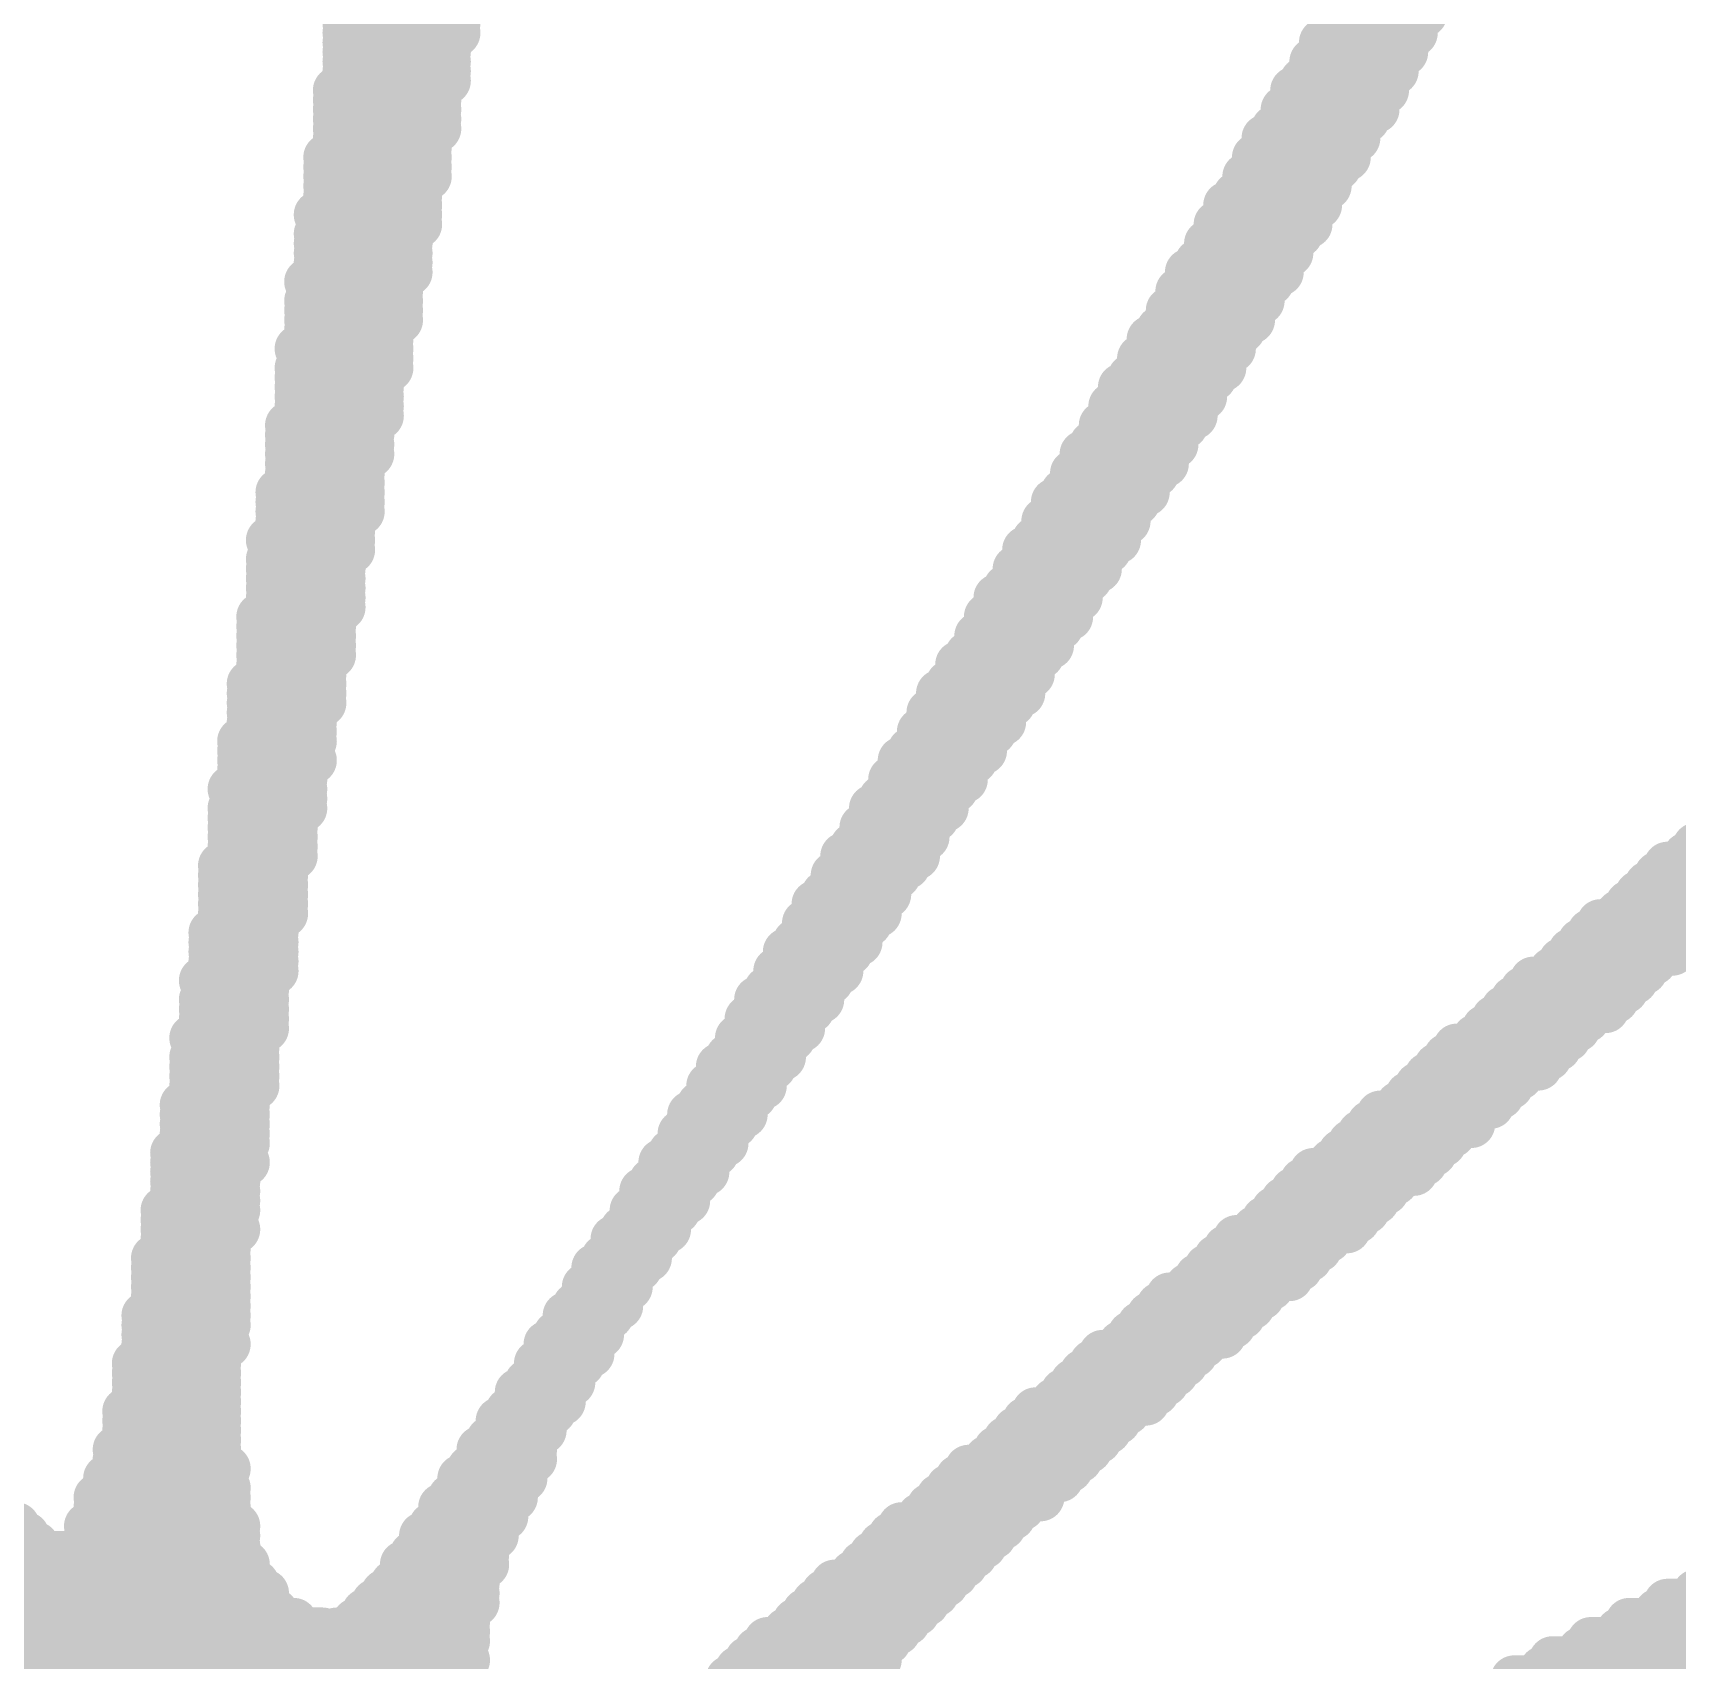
# Model space of a CAD drawing. Extents: x 0 to 127, y 0 to 167.
# Drawn here: x 49.512 to 51.257, y 102.718 to 104.445 of the extents above; entities that cross this region are included whole.
import ezdxf

# ---------------------------------------------------------------- set-up
doc = ezdxf.new("R2010")
doc.units = 0
doc.layers.add('2D_LINE_126', color=222, linetype='CONTINUOUS')

# ---------------------------------------------------------------- blocks, each defined once
blk = doc.blocks.new('SMOOTH_0$0508')
at = {"const_width": 0.0254}
blk.add_lwpolyline([(-0.0127, 0, 1), (0.0127, 0, 1)], format="xyb", close=True, dxfattribs=at)
blk = doc.blocks.new('DRAWING_3017')
at = {"layer": '2D_LINE_126', "const_width": 0.0508}
for points in [[(3.88112, 11.75512), (3.9878, 11.75512)], [(4.9276, 11.75512), (5.01396, 11.75512)], [(3.87096, 11.74496), (3.9878, 11.74496)], [(4.91744, 11.74496), (5.0038, 11.74496)], [(3.87096, 11.7348), (3.9878, 11.7348)], [(3.87096, 11.72464), (3.97764, 11.72464)], [(4.90728, 11.72464), (4.99364, 11.72464)], [(4.91744, 11.7348), (5.0038, 11.7348)], [(3.87096, 11.71448), (3.97764, 11.71448)], [(3.87096, 11.70432), (3.97764, 11.70432)], [(4.89712, 11.70432), (4.98348, 11.70432)], [(4.90728, 11.71448), (4.99364, 11.71448)], [(3.87096, 11.69416), (3.97764, 11.69416)], [(3.87096, 11.684), (3.97764, 11.684)], [(4.88696, 11.684), (4.97332, 11.684)], [(4.89712, 11.69416), (4.98348, 11.69416)], [(3.8608, 11.67384), (3.96748, 11.67384)], [(4.8768, 11.67384), (4.97332, 11.67384)], [(3.8608, 11.66368), (3.96748, 11.66368)], [(3.8608, 11.65352), (3.96748, 11.65352)], [(4.86664, 11.65352), (4.96316, 11.65352)], [(4.8768, 11.66368), (4.96316, 11.66368)], [(3.8608, 11.64336), (3.96748, 11.64336)], [(3.8608, 11.6332), (3.96748, 11.6332)], [(4.85648, 11.6332), (4.94284, 11.6332)], [(4.86664, 11.64336), (4.953, 11.64336)], [(3.8608, 11.62304), (3.95732, 11.62304)], [(4.84632, 11.62304), (4.94284, 11.62304)], [(3.85064, 11.60272), (3.95732, 11.60272)], [(3.8608, 11.61288), (3.95732, 11.61288)], [(4.83616, 11.60272), (4.93268, 11.60272)], [(4.84632, 11.61288), (4.93268, 11.61288)], [(3.85064, 11.59256), (3.95732, 11.59256)], [(3.85064, 11.5824), (3.95732, 11.5824)], [(4.826, 11.5824), (4.91236, 11.5824)], [(4.83616, 11.59256), (4.92252, 11.59256)], [(3.85064, 11.57224), (3.94716, 11.57224)], [(3.85064, 11.56208), (3.94716, 11.56208)], [(4.81584, 11.56208), (4.9022, 11.56208)], [(4.826, 11.57224), (4.91236, 11.57224)], [(3.85064, 11.55192), (3.94716, 11.55192)], [(4.80568, 11.55192), (4.9022, 11.55192)], [(3.84048, 11.54176), (3.94716, 11.54176)], [(3.85064, 11.5316), (3.94716, 11.5316)], [(4.79552, 11.5316), (4.89204, 11.5316)], [(4.80568, 11.54176), (4.89204, 11.54176)], [(3.84048, 11.52144), (3.937, 11.52144)], [(3.84048, 11.51128), (3.937, 11.51128)], [(4.78536, 11.51128), (4.87172, 11.51128)], [(4.79552, 11.52144), (4.88188, 11.52144)], [(3.84048, 11.50112), (3.937, 11.50112)], [(4.78536, 11.50112), (4.87172, 11.50112)], [(3.84048, 11.49096), (3.937, 11.49096)], [(3.84048, 11.4808), (3.937, 11.4808)], [(4.76504, 11.4808), (4.86156, 11.4808)], [(4.7752, 11.49096), (4.86156, 11.49096)], [(3.83032, 11.47064), (3.92684, 11.47064)], [(3.84048, 11.46048), (3.92684, 11.46048)], [(4.75488, 11.46048), (4.84124, 11.46048)], [(4.76504, 11.47064), (4.8514, 11.47064)], [(3.83032, 11.45032), (3.92684, 11.45032)], [(3.83032, 11.44016), (3.92684, 11.44016)], [(4.74472, 11.44016), (4.83108, 11.44016)], [(4.75488, 11.45032), (4.84124, 11.45032)], [(3.83032, 11.43), (3.92684, 11.43)], [(4.74472, 11.43), (4.83108, 11.43)], [(3.83032, 11.41984), (3.91668, 11.41984)], [(3.83032, 11.40968), (3.91668, 11.40968)], [(4.7244, 11.40968), (4.81076, 11.40968)], [(4.73456, 11.41984), (4.82092, 11.41984)], [(3.82016, 11.39952), (3.91668, 11.39952)], [(3.83032, 11.38936), (3.91668, 11.38936)], [(4.71424, 11.38936), (4.8006, 11.38936)], [(4.7244, 11.39952), (4.81076, 11.39952)], [(3.82016, 11.3792), (3.91668, 11.3792)], [(4.71424, 11.3792), (4.8006, 11.3792)], [(3.82016, 11.36904), (3.90652, 11.36904)], [(3.82016, 11.35888), (3.90652, 11.35888)], [(4.69392, 11.35888), (4.78028, 11.35888)], [(4.70408, 11.36904), (4.79044, 11.36904)], [(3.82016, 11.34872), (3.90652, 11.34872)], [(3.82016, 11.33856), (3.90652, 11.33856)], [(4.68376, 11.33856), (4.77012, 11.33856)], [(4.69392, 11.34872), (4.78028, 11.34872)], [(3.81, 11.31824), (3.89636, 11.31824)], [(3.82016, 11.3284), (3.90652, 11.3284)], [(4.6736, 11.31824), (4.75996, 11.31824)], [(4.68376, 11.3284), (4.77012, 11.3284)], [(3.81, 11.30808), (3.89636, 11.30808)], [(4.6736, 11.30808), (4.7498, 11.30808)], [(3.81, 11.29792), (3.89636, 11.29792)], [(3.81, 11.28776), (3.89636, 11.28776)], [(4.65328, 11.28776), (4.73964, 11.28776)], [(4.66344, 11.29792), (4.7498, 11.29792)], [(3.81, 11.2776), (3.8862, 11.2776)], [(3.81, 11.26744), (3.8862, 11.26744)], [(4.64312, 11.26744), (4.72948, 11.26744)], [(4.65328, 11.2776), (4.73964, 11.2776)], [(3.81, 11.25728), (3.8862, 11.25728)], [(4.64312, 11.25728), (4.71932, 11.25728)], [(3.79984, 11.24712), (3.8862, 11.24712)], [(3.79984, 11.23696), (3.8862, 11.23696)], [(4.6228, 11.23696), (4.70916, 11.23696)], [(4.63296, 11.24712), (4.71932, 11.24712)], [(3.79984, 11.2268), (3.8862, 11.2268)], [(3.79984, 11.21664), (3.87604, 11.21664)], [(4.61264, 11.21664), (4.699, 11.21664)], [(4.6228, 11.2268), (4.699, 11.2268)], [(3.78968, 11.19632), (3.87604, 11.19632)], [(3.79984, 11.20648), (3.87604, 11.20648)], [(4.60248, 11.19632), (4.68884, 11.19632)], [(4.61264, 11.20648), (4.68884, 11.20648)], [(3.79984, 11.18616), (3.87604, 11.18616)], [(4.59232, 11.18616), (4.67868, 11.18616)], [(3.78968, 11.176), (3.86588, 11.176)], [(3.78968, 11.16584), (3.86588, 11.16584)], [(4.58216, 11.16584), (4.66852, 11.16584)], [(4.59232, 11.176), (4.66852, 11.176)], [(3.78968, 11.15568), (3.86588, 11.15568)], [(3.78968, 11.14552), (3.86588, 11.14552)], [(4.572, 11.14552), (4.6482, 11.14552)], [(4.58216, 11.15568), (4.65836, 11.15568)], [(3.78968, 11.13536), (3.86588, 11.13536)], [(3.78968, 11.1252), (3.86588, 11.1252)], [(4.56184, 11.13536), (4.6482, 11.13536)], [(4.56184, 11.1252), (4.63804, 11.1252)], [(3.77952, 11.11504), (3.85572, 11.11504)], [(4.55168, 11.11504), (4.63804, 11.11504)], [(3.77952, 11.10488), (3.85572, 11.10488)], [(3.77952, 11.09472), (3.85572, 11.09472)], [(4.54152, 11.09472), (4.61772, 11.09472)], [(4.55168, 11.10488), (4.62788, 11.10488)], [(3.77952, 11.08456), (3.85572, 11.08456)], [(3.77952, 11.0744), (3.85572, 11.0744)], [(4.53136, 11.0744), (4.60756, 11.0744)], [(4.54152, 11.08456), (4.61772, 11.08456)], [(3.77952, 11.06424), (3.84556, 11.06424)], [(4.5212, 11.06424), (4.5974, 11.06424)], [(3.76936, 11.04392), (3.84556, 11.04392)], [(3.77952, 11.05408), (3.84556, 11.05408)], [(4.51104, 11.04392), (4.58724, 11.04392)], [(4.5212, 11.05408), (4.5974, 11.05408)], [(3.76936, 11.03376), (3.84556, 11.03376)], [(3.76936, 11.0236), (3.84556, 11.0236)], [(4.50088, 11.03376), (4.58724, 11.03376)], [(4.50088, 11.0236), (4.57708, 11.0236)], [(3.76936, 11.01344), (3.8354, 11.01344)], [(3.76936, 11.00328), (3.8354, 11.00328)], [(4.49072, 11.01344), (4.56692, 11.01344)], [(4.49072, 11.00328), (4.56692, 11.00328)], [(3.76936, 10.99312), (3.8354, 10.99312)], [(4.48056, 10.99312), (4.55676, 10.99312)], [(3.7592, 10.98296), (3.8354, 10.98296)], [(3.7592, 10.9728), (3.82524, 10.9728)], [(4.4704, 10.9728), (4.5466, 10.9728)], [(4.48056, 10.98296), (4.5466, 10.98296)], [(3.7592, 10.96264), (3.8354, 10.96264)], [(3.7592, 10.95248), (3.82524, 10.95248)], [(4.46024, 10.96264), (4.53644, 10.96264)], [(4.46024, 10.95248), (4.52628, 10.95248)], [(3.7592, 10.94232), (3.82524, 10.94232)], [(4.45008, 10.94232), (4.52628, 10.94232)], [(3.74904, 10.93216), (3.82524, 10.93216)], [(3.7592, 10.922), (3.82524, 10.922)], [(4.43992, 10.922), (4.50596, 10.922)], [(4.45008, 10.93216), (4.51612, 10.93216)], [(3.74904, 10.91184), (3.82524, 10.91184)], [(3.74904, 10.90168), (3.81508, 10.90168)], [(4.42976, 10.91184), (4.50596, 10.91184)], [(4.42976, 10.90168), (4.4958, 10.90168)], [(3.74904, 10.89152), (3.81508, 10.89152)], [(3.74904, 10.88136), (3.81508, 10.88136)], [(4.4196, 10.89152), (4.48564, 10.89152)], [(4.4196, 10.88136), (4.48564, 10.88136)], [(3.74904, 10.8712), (3.81508, 10.8712)], [(4.40944, 10.8712), (4.47548, 10.8712)], [(5.30352, 10.8712), (5.4102, 10.8712)], [(3.73888, 10.85088), (3.80492, 10.85088)], [(3.74904, 10.86104), (3.81508, 10.86104)], [(4.39928, 10.86104), (4.47548, 10.86104)], [(4.39928, 10.85088), (4.46532, 10.85088)], [(5.27304, 10.85088), (5.37972, 10.85088)], [(5.29336, 10.86104), (5.38988, 10.86104)], [(3.73888, 10.84072), (3.80492, 10.84072)], [(3.73888, 10.83056), (3.80492, 10.83056)], [(4.38912, 10.84072), (4.45516, 10.84072)], [(4.38912, 10.83056), (4.445, 10.83056)], [(5.25272, 10.83056), (5.3594, 10.83056)], [(5.26288, 10.84072), (5.36956, 10.84072)], [(3.73888, 10.8204), (3.80492, 10.8204)], [(4.37896, 10.8204), (4.445, 10.8204)], [(5.24256, 10.8204), (5.34924, 10.8204)], [(3.73888, 10.81024), (3.80492, 10.81024)], [(3.73888, 10.80008), (3.80492, 10.80008)], [(4.3688, 10.81024), (4.43484, 10.81024)], [(4.3688, 10.80008), (4.43484, 10.80008)], [(5.22224, 10.80008), (5.31876, 10.80008)], [(5.2324, 10.81024), (5.32892, 10.81024)], [(3.72872, 10.77976), (3.79476, 10.77976)], [(3.73888, 10.78992), (3.79476, 10.78992)], [(4.35864, 10.78992), (4.42468, 10.78992)], [(4.35864, 10.77976), (4.41452, 10.77976)], [(5.19176, 10.77976), (5.29844, 10.77976)], [(5.20192, 10.78992), (5.3086, 10.78992)], [(3.72872, 10.7696), (3.79476, 10.7696)], [(3.72872, 10.75944), (3.79476, 10.75944)], [(4.33832, 10.75944), (4.40436, 10.75944)], [(4.34848, 10.7696), (4.41452, 10.7696)], [(5.17144, 10.75944), (5.27812, 10.75944)], [(5.1816, 10.7696), (5.28828, 10.7696)], [(3.72872, 10.74928), (3.79476, 10.74928)], [(4.33832, 10.74928), (4.3942, 10.74928)], [(5.16128, 10.74928), (5.2578, 10.74928)], [(3.71856, 10.72896), (3.7846, 10.72896)], [(3.72872, 10.73912), (3.79476, 10.73912)], [(4.32816, 10.73912), (4.3942, 10.73912)], [(4.32816, 10.72896), (4.38404, 10.72896)], [(5.1308, 10.72896), (5.23748, 10.72896)], [(5.15112, 10.73912), (5.24764, 10.73912)], [(3.71856, 10.70864), (3.7846, 10.70864)], [(3.72872, 10.7188), (3.7846, 10.7188)], [(4.30784, 10.70864), (4.37388, 10.70864)], [(4.318, 10.7188), (4.37388, 10.7188)], [(5.11048, 10.70864), (5.21716, 10.70864)], [(5.12064, 10.7188), (5.22732, 10.7188)], [(3.71856, 10.69848), (3.7846, 10.69848)], [(4.30784, 10.69848), (4.36372, 10.69848)], [(5.10032, 10.69848), (5.207, 10.69848)], [(3.71856, 10.68832), (3.7846, 10.68832)], [(3.71856, 10.67816), (3.7846, 10.67816)], [(4.29768, 10.68832), (4.35356, 10.68832)], [(4.29768, 10.67816), (4.35356, 10.67816)], [(5.08, 10.67816), (5.17652, 10.67816)], [(5.09016, 10.68832), (5.18668, 10.68832)], [(3.7084, 10.668), (3.77444, 10.668)], [(3.71856, 10.65784), (3.77444, 10.65784)], [(4.28752, 10.668), (4.3434, 10.668)], [(4.28752, 10.65784), (4.33324, 10.65784)], [(5.04952, 10.65784), (5.1562, 10.65784)], [(5.06984, 10.668), (5.16636, 10.668)], [(3.7084, 10.64768), (3.77444, 10.64768)], [(3.7084, 10.63752), (3.77444, 10.63752)], [(4.2672, 10.63752), (4.32308, 10.63752)], [(4.27736, 10.64768), (4.33324, 10.64768)], [(5.0292, 10.63752), (5.13588, 10.63752)], [(5.03936, 10.64768), (5.14604, 10.64768)], [(3.7084, 10.62736), (3.77444, 10.62736)], [(4.2672, 10.62736), (4.31292, 10.62736)], [(5.01904, 10.62736), (5.11556, 10.62736)], [(3.7084, 10.6172), (3.77444, 10.6172)], [(3.7084, 10.60704), (3.76428, 10.60704)], [(4.25704, 10.6172), (4.31292, 10.6172)], [(4.25704, 10.60704), (4.30276, 10.60704)], [(4.99872, 10.60704), (5.09524, 10.60704)], [(5.00888, 10.6172), (5.1054, 10.6172)], [(3.69824, 10.59688), (3.76428, 10.59688)], [(3.69824, 10.58672), (3.76428, 10.58672)], [(4.23672, 10.58672), (4.2926, 10.58672)], [(4.24688, 10.59688), (4.2926, 10.59688)], [(4.96824, 10.58672), (5.06476, 10.58672)], [(4.98856, 10.59688), (5.08508, 10.59688)], [(3.69824, 10.57656), (3.76428, 10.57656)], [(4.23672, 10.57656), (4.28244, 10.57656)], [(4.95808, 10.57656), (5.06476, 10.57656)], [(3.69824, 10.5664), (3.76428, 10.5664)], [(3.69824, 10.55624), (3.76428, 10.55624)], [(4.22656, 10.5664), (4.27228, 10.5664)], [(4.22656, 10.55624), (4.27228, 10.55624)], [(4.93776, 10.55624), (5.03428, 10.55624)], [(4.94792, 10.5664), (5.04444, 10.5664)], [(3.68808, 10.54608), (3.75412, 10.54608)], [(3.68808, 10.53592), (3.76428, 10.53592)], [(4.20624, 10.53592), (4.25196, 10.53592)], [(4.2164, 10.54608), (4.26212, 10.54608)], [(4.91744, 10.53592), (5.01396, 10.53592)], [(4.9276, 10.54608), (5.02412, 10.54608)], [(3.68808, 10.52576), (3.75412, 10.52576)], [(3.68808, 10.5156), (3.75412, 10.5156)], [(4.19608, 10.5156), (4.2418, 10.5156)], [(4.20624, 10.52576), (4.25196, 10.52576)], [(4.88696, 10.5156), (4.98348, 10.5156)], [(4.89712, 10.52576), (5.0038, 10.52576)], [(3.68808, 10.50544), (3.75412, 10.50544)], [(4.18592, 10.50544), (4.23164, 10.50544)], [(4.8768, 10.50544), (4.97332, 10.50544)], [(3.67792, 10.48512), (3.75412, 10.48512)], [(3.68808, 10.49528), (3.75412, 10.49528)], [(4.17576, 10.48512), (4.22148, 10.48512)], [(4.18592, 10.49528), (4.23164, 10.49528)], [(4.85648, 10.48512), (4.953, 10.48512)], [(4.86664, 10.49528), (4.96316, 10.49528)], [(3.67792, 10.47496), (3.74396, 10.47496)], [(3.67792, 10.4648), (3.75412, 10.4648)], [(4.1656, 10.4648), (4.21132, 10.4648)], [(4.17576, 10.47496), (4.21132, 10.47496)], [(4.83616, 10.4648), (4.93268, 10.4648)], [(4.84632, 10.47496), (4.94284, 10.47496)], [(3.67792, 10.45464), (3.74396, 10.45464)], [(3.67792, 10.44448), (3.74396, 10.44448)], [(4.15544, 10.45464), (4.20116, 10.45464)], [(4.15544, 10.44448), (4.191, 10.44448)], [(4.80568, 10.44448), (4.9022, 10.44448)], [(4.81584, 10.45464), (4.91236, 10.45464)], [(3.66776, 10.43432), (3.74396, 10.43432)], [(4.14528, 10.43432), (4.191, 10.43432)], [(4.79552, 10.43432), (4.89204, 10.43432)], [(3.66776, 10.42416), (3.74396, 10.42416)], [(3.66776, 10.414), (3.74396, 10.414)], [(4.13512, 10.42416), (4.18084, 10.42416)], [(4.13512, 10.414), (4.17068, 10.414)], [(4.7752, 10.414), (4.87172, 10.414)], [(4.78536, 10.42416), (4.88188, 10.42416)], [(3.66776, 10.40384), (3.74396, 10.40384)], [(3.66776, 10.39368), (3.74396, 10.39368)], [(4.12496, 10.40384), (4.17068, 10.40384)], [(4.12496, 10.39368), (4.16052, 10.39368)], [(4.74472, 10.39368), (4.84124, 10.39368)], [(4.76504, 10.40384), (4.8514, 10.40384)], [(3.66776, 10.38352), (3.74396, 10.38352)], [(4.1148, 10.38352), (4.16052, 10.38352)], [(4.73456, 10.38352), (4.83108, 10.38352)], [(3.6576, 10.37336), (3.74396, 10.37336)], [(3.6576, 10.3632), (3.74396, 10.3632)], [(4.10464, 10.37336), (4.15036, 10.37336)], [(4.10464, 10.3632), (4.1402, 10.3632)], [(4.71424, 10.3632), (4.81076, 10.3632)], [(4.7244, 10.37336), (4.82092, 10.37336)], [(3.6576, 10.35304), (3.7338, 10.35304)], [(3.6576, 10.34288), (3.74396, 10.34288)], [(4.08432, 10.34288), (4.13004, 10.34288)], [(4.09448, 10.35304), (4.1402, 10.35304)], [(4.69392, 10.34288), (4.78028, 10.34288)], [(4.70408, 10.35304), (4.8006, 10.35304)], [(3.64744, 10.32256), (3.7338, 10.32256)], [(3.6576, 10.33272), (3.7338, 10.33272)], [(4.07416, 10.32256), (4.11988, 10.32256)], [(4.08432, 10.33272), (4.13004, 10.33272)], [(4.66344, 10.32256), (4.75996, 10.32256)], [(4.6736, 10.33272), (4.77012, 10.33272)], [(3.64744, 10.3124), (3.7338, 10.3124)], [(4.07416, 10.3124), (4.10972, 10.3124)], [(4.65328, 10.3124), (4.7498, 10.3124)], [(3.64744, 10.30224), (3.7338, 10.30224)], [(3.64744, 10.29208), (3.7338, 10.29208)], [(4.05384, 10.29208), (4.09956, 10.29208)], [(4.064, 10.30224), (4.10972, 10.30224)], [(4.63296, 10.29208), (4.72948, 10.29208)], [(4.64312, 10.30224), (4.73964, 10.30224)], [(3.63728, 10.27176), (3.7338, 10.27176)], [(3.64744, 10.28192), (3.7338, 10.28192)], [(4.04368, 10.27176), (4.0894, 10.27176)], [(4.05384, 10.28192), (4.09956, 10.28192)], [(4.60248, 10.27176), (4.699, 10.27176)], [(4.6228, 10.28192), (4.71932, 10.28192)], [(3.63728, 10.2616), (3.7338, 10.2616)], [(4.03352, 10.2616), (4.07924, 10.2616)], [(4.59232, 10.2616), (4.68884, 10.2616)], [(3.63728, 10.25144), (3.7338, 10.25144)], [(3.63728, 10.24128), (3.7338, 10.24128)], [(4.02336, 10.24128), (4.06908, 10.24128)], [(4.03352, 10.25144), (4.07924, 10.25144)], [(4.572, 10.24128), (4.66852, 10.24128)], [(4.58216, 10.25144), (4.67868, 10.25144)], [(3.62712, 10.23112), (3.7338, 10.23112)], [(3.62712, 10.22096), (3.7338, 10.22096)], [(4.0132, 10.23112), (4.06908, 10.23112)], [(4.0132, 10.22096), (4.06908, 10.22096)], [(4.55168, 10.22096), (4.6482, 10.22096)], [(4.56184, 10.23112), (4.65836, 10.23112)], [(3.61696, 10.20064), (3.7338, 10.20064)], [(3.62712, 10.2108), (3.74396, 10.2108)], [(3.99288, 10.20064), (4.05892, 10.20064)], [(4.00304, 10.2108), (4.05892, 10.2108)], [(4.5212, 10.20064), (4.62788, 10.20064)], [(4.53136, 10.2108), (4.63804, 10.2108)], [(3.61696, 10.19048), (3.74396, 10.19048)], [(3.99288, 10.19048), (4.04876, 10.19048)], [(4.51104, 10.19048), (4.60756, 10.19048)], [(3.6068, 10.18032), (3.74396, 10.18032)], [(3.6068, 10.17016), (3.74396, 10.17016)], [(3.97256, 10.17016), (4.0386, 10.17016)], [(3.98272, 10.18032), (4.04876, 10.18032)], [(4.49072, 10.17016), (4.58724, 10.17016)], [(4.50088, 10.18032), (4.60756, 10.18032)], [(3.39344, 10.14984), (3.52044, 10.14984)], [(3.59664, 10.14984), (3.75412, 10.14984)], [(3.6068, 10.16), (3.74396, 10.16)], [(3.9624, 10.14984), (4.02844, 10.14984)], [(3.97256, 10.16), (4.0386, 10.16)], [(4.46024, 10.14984), (4.56692, 10.14984)], [(4.48056, 10.16), (4.57708, 10.16)], [(3.39344, 10.13968), (3.5306, 10.13968)], [(3.59664, 10.13968), (3.75412, 10.13968)], [(3.95224, 10.13968), (4.02844, 10.13968)], [(4.45008, 10.13968), (4.55676, 10.13968)], [(3.39344, 10.12952), (3.54076, 10.12952)], [(3.39344, 10.11936), (3.57124, 10.11936)], [(3.58648, 10.11936), (3.75412, 10.11936)], [(3.59664, 10.12952), (3.75412, 10.12952)], [(3.94208, 10.11936), (4.01828, 10.11936)], [(3.95224, 10.12952), (4.01828, 10.12952)], [(4.42976, 10.11936), (4.53644, 10.11936)], [(4.43992, 10.12952), (4.5466, 10.12952)], [(3.4036, 10.1092), (3.76428, 10.1092)], [(3.4036, 10.09904), (3.76428, 10.09904)], [(3.93192, 10.1092), (4.01828, 10.1092)], [(3.93192, 10.09904), (4.00812, 10.09904)], [(4.40944, 10.09904), (4.51612, 10.09904)], [(4.4196, 10.1092), (4.52628, 10.1092)], [(3.01752, 10.07872), (3.7846, 10.07872)], [(3.38328, 10.08888), (3.77444, 10.08888)], [(3.9116, 10.07872), (4.00812, 10.07872)], [(3.92176, 10.08888), (4.00812, 10.08888)], [(4.37896, 10.07872), (4.4958, 10.07872)], [(4.38912, 10.08888), (4.50596, 10.08888)], [(5.30352, 10.07872), (5.6642, 10.07872)], [(3.02768, 10.06856), (3.7846, 10.06856)], [(3.90144, 10.06856), (4.00812, 10.06856)], [(4.3688, 10.06856), (4.48564, 10.06856)], [(5.27304, 10.06856), (5.64388, 10.06856)], [(3.02768, 10.0584), (3.79476, 10.0584)], [(3.02768, 10.04824), (3.81508, 10.04824)], [(3.88112, 10.04824), (3.99796, 10.04824)], [(3.89128, 10.0584), (3.99796, 10.0584)], [(4.34848, 10.04824), (4.46532, 10.04824)], [(4.35864, 10.0584), (4.47548, 10.0584)], [(5.2324, 10.04824), (5.59308, 10.04824)], [(5.26288, 10.0584), (5.6134, 10.0584)], [(3.02768, 10.03808), (3.84556, 10.03808)], [(3.02768, 10.02792), (3.99796, 10.02792)], [(3.8608, 10.03808), (3.99796, 10.03808)], [(4.318, 10.02792), (4.445, 10.02792)], [(4.33832, 10.03808), (4.45516, 10.03808)], [(5.19176, 10.02792), (5.54228, 10.02792)], [(5.22224, 10.03808), (5.5626, 10.03808)], [(3.03784, 10.01776), (3.9878, 10.01776)], [(4.30784, 10.01776), (4.43484, 10.01776)], [(5.1816, 10.01776), (5.52196, 10.01776)], [(3.03784, 10.0076), (3.99796, 10.0076)], [(3.6068, 9.99744), (3.61188, 9.99744)], [(3.62712, 9.99744), (3.9878, 9.99744)], [(4.28752, 9.99744), (4.42468, 9.99744)], [(4.29768, 10.0076), (4.43484, 10.0076)], [(5.14096, 9.99744), (5.47116, 9.99744)], [(5.15112, 10.0076), (5.50164, 10.0076)], [(3.66776, 9.98728), (3.99796, 9.98728)], [(4.27736, 9.98728), (4.41452, 9.98728)], [(5.11048, 9.98728), (5.45084, 9.98728)]]:
    blk.add_lwpolyline(points, dxfattribs=at)
at = {"layer": '2D_LINE_126'}
for p in [(3.88112, 11.75512), (3.9878, 11.75512), (4.9276, 11.75512), (5.01396, 11.75512), (3.87096, 11.74496), (3.9878, 11.74496), (4.91744, 11.74496), (5.0038, 11.74496), (3.87096, 11.7348), (3.87096, 11.72464), (3.97764, 11.72464), (3.9878, 11.7348), (4.90728, 11.72464), (4.91744, 11.7348), (4.99364, 11.72464), (5.0038, 11.7348), (3.87096, 11.71448), (3.87096, 11.70432), (3.97764, 11.71448), (3.97764, 11.70432), (4.89712, 11.70432), (4.90728, 11.71448), (4.98348, 11.70432), (4.99364, 11.71448), (3.87096, 11.69416), (3.87096, 11.684), (3.97764, 11.69416), (3.97764, 11.684), (4.88696, 11.684), (4.89712, 11.69416), (4.97332, 11.684), (4.98348, 11.69416), (3.8608, 11.67384), (3.96748, 11.67384), (4.8768, 11.67384), (4.97332, 11.67384), (3.8608, 11.66368), (3.8608, 11.65352), (3.96748, 11.66368), (3.96748, 11.65352), (4.86664, 11.65352), (4.8768, 11.66368), (4.96316, 11.66368), (4.96316, 11.65352), (3.8608, 11.64336), (3.8608, 11.6332), (3.96748, 11.64336), (3.96748, 11.6332), (4.85648, 11.6332), (4.86664, 11.64336), (4.94284, 11.6332), (4.953, 11.64336), (3.8608, 11.62304), (3.95732, 11.62304), (4.84632, 11.62304), (4.94284, 11.62304), (3.85064, 11.60272), (3.8608, 11.61288), (3.95732, 11.61288), (3.95732, 11.60272), (4.83616, 11.60272), (4.84632, 11.61288), (4.93268, 11.61288), (4.93268, 11.60272), (3.85064, 11.59256), (3.85064, 11.5824), (3.95732, 11.59256), (3.95732, 11.5824), (4.826, 11.5824), (4.83616, 11.59256), (4.91236, 11.5824), (4.92252, 11.59256), (3.85064, 11.57224), (3.85064, 11.56208), (3.94716, 11.57224), (3.94716, 11.56208), (4.81584, 11.56208), (4.826, 11.57224), (4.9022, 11.56208), (4.91236, 11.57224), (3.85064, 11.55192), (3.94716, 11.55192), (4.80568, 11.55192), (4.9022, 11.55192), (3.84048, 11.54176), (3.85064, 11.5316), (3.94716, 11.54176), (3.94716, 11.5316), (4.79552, 11.5316), (4.80568, 11.54176), (4.89204, 11.54176), (4.89204, 11.5316), (3.84048, 11.52144), (3.84048, 11.51128), (3.937, 11.52144), (3.937, 11.51128), (4.78536, 11.51128), (4.79552, 11.52144), (4.87172, 11.51128), (4.88188, 11.52144), (3.84048, 11.50112), (3.937, 11.50112), (4.78536, 11.50112), (4.87172, 11.50112), (3.84048, 11.49096), (3.84048, 11.4808), (3.937, 11.49096), (3.937, 11.4808), (4.76504, 11.4808), (4.7752, 11.49096), (4.86156, 11.49096), (4.86156, 11.4808), (3.83032, 11.47064), (3.84048, 11.46048), (3.92684, 11.47064), (3.92684, 11.46048), (4.75488, 11.46048), (4.76504, 11.47064), (4.84124, 11.46048), (4.8514, 11.47064), (3.83032, 11.45032), (3.83032, 11.44016), (3.92684, 11.45032), (3.92684, 11.44016), (4.74472, 11.44016), (4.75488, 11.45032), (4.83108, 11.44016), (4.84124, 11.45032), (3.83032, 11.43), (3.92684, 11.43), (4.74472, 11.43), (4.83108, 11.43), (3.83032, 11.41984), (3.83032, 11.40968), (3.91668, 11.41984), (3.91668, 11.40968), (4.7244, 11.40968), (4.73456, 11.41984), (4.81076, 11.40968), (4.82092, 11.41984), (3.82016, 11.39952), (3.83032, 11.38936), (3.91668, 11.39952), (3.91668, 11.38936), (4.71424, 11.38936), (4.7244, 11.39952), (4.8006, 11.38936), (4.81076, 11.39952), (3.82016, 11.3792), (3.91668, 11.3792), (4.71424, 11.3792), (4.8006, 11.3792), (3.82016, 11.36904), (3.82016, 11.35888), (3.90652, 11.36904), (3.90652, 11.35888), (4.69392, 11.35888), (4.70408, 11.36904), (4.78028, 11.35888), (4.79044, 11.36904), (3.82016, 11.34872), (3.82016, 11.33856), (3.90652, 11.34872), (3.90652, 11.33856), (4.68376, 11.33856), (4.69392, 11.34872), (4.77012, 11.33856), (4.78028, 11.34872), (3.81, 11.31824), (3.82016, 11.3284), (3.89636, 11.31824), (3.90652, 11.3284), (4.6736, 11.31824), (4.68376, 11.3284), (4.75996, 11.31824), (4.77012, 11.3284), (3.81, 11.30808), (3.89636, 11.30808), (4.6736, 11.30808), (4.7498, 11.30808), (3.81, 11.29792), (3.81, 11.28776), (3.89636, 11.29792), (3.89636, 11.28776), (4.65328, 11.28776), (4.66344, 11.29792), (4.73964, 11.28776), (4.7498, 11.29792), (3.81, 11.2776), (3.81, 11.26744), (3.8862, 11.2776), (3.8862, 11.26744), (4.64312, 11.26744), (4.65328, 11.2776), (4.72948, 11.26744), (4.73964, 11.2776), (3.81, 11.25728), (3.8862, 11.25728), (4.64312, 11.25728), (4.71932, 11.25728), (3.79984, 11.24712), (3.79984, 11.23696), (3.8862, 11.24712), (3.8862, 11.23696), (4.6228, 11.23696), (4.63296, 11.24712), (4.70916, 11.23696), (4.71932, 11.24712), (3.79984, 11.2268), (3.79984, 11.21664), (3.87604, 11.21664), (3.8862, 11.2268), (4.61264, 11.21664), (4.6228, 11.2268), (4.699, 11.2268), (4.699, 11.21664), (3.78968, 11.19632), (3.79984, 11.20648), (3.87604, 11.20648), (3.87604, 11.19632), (4.60248, 11.19632), (4.61264, 11.20648), (4.68884, 11.20648), (4.68884, 11.19632), (3.79984, 11.18616), (3.87604, 11.18616), (4.59232, 11.18616), (4.67868, 11.18616), (3.78968, 11.176), (3.78968, 11.16584), (3.86588, 11.176), (3.86588, 11.16584), (4.58216, 11.16584), (4.59232, 11.176), (4.66852, 11.176), (4.66852, 11.16584), (3.78968, 11.15568), (3.78968, 11.14552), (3.86588, 11.15568), (3.86588, 11.14552), (4.572, 11.14552), (4.58216, 11.15568), (4.6482, 11.14552), (4.65836, 11.15568), (3.78968, 11.13536), (3.78968, 11.1252), (3.86588, 11.13536), (3.86588, 11.1252), (4.56184, 11.13536), (4.56184, 11.1252), (4.63804, 11.1252), (4.6482, 11.13536), (3.77952, 11.11504), (3.85572, 11.11504), (4.55168, 11.11504), (4.63804, 11.11504), (3.77952, 11.10488), (3.77952, 11.09472), (3.85572, 11.10488), (3.85572, 11.09472), (4.54152, 11.09472), (4.55168, 11.10488), (4.61772, 11.09472), (4.62788, 11.10488), (3.77952, 11.08456), (3.77952, 11.0744), (3.85572, 11.08456), (3.85572, 11.0744), (4.53136, 11.0744), (4.54152, 11.08456), (4.60756, 11.0744), (4.61772, 11.08456), (3.77952, 11.06424), (3.84556, 11.06424), (4.5212, 11.06424), (4.5974, 11.06424), (3.76936, 11.04392), (3.77952, 11.05408), (3.84556, 11.05408), (3.84556, 11.04392), (4.51104, 11.04392), (4.5212, 11.05408), (4.58724, 11.04392), (4.5974, 11.05408), (3.76936, 11.03376), (3.76936, 11.0236), (3.84556, 11.03376), (3.84556, 11.0236), (4.50088, 11.03376), (4.50088, 11.0236), (4.57708, 11.0236), (4.58724, 11.03376), (3.76936, 11.01344), (3.76936, 11.00328), (3.8354, 11.01344), (3.8354, 11.00328), (4.49072, 11.01344), (4.49072, 11.00328), (4.56692, 11.01344), (4.56692, 11.00328), (3.76936, 10.99312), (3.8354, 10.99312), (4.48056, 10.99312), (4.55676, 10.99312), (3.7592, 10.98296), (3.7592, 10.9728), (3.82524, 10.9728), (3.8354, 10.98296), (4.4704, 10.9728), (4.48056, 10.98296), (4.5466, 10.98296), (4.5466, 10.9728), (3.7592, 10.96264), (3.7592, 10.95248), (3.82524, 10.95248), (3.8354, 10.96264), (4.46024, 10.96264), (4.46024, 10.95248), (4.52628, 10.95248), (4.53644, 10.96264), (3.7592, 10.94232), (3.82524, 10.94232), (4.45008, 10.94232), (4.52628, 10.94232), (3.74904, 10.93216), (3.7592, 10.922), (3.82524, 10.93216), (3.82524, 10.922), (4.43992, 10.922), (4.45008, 10.93216), (4.50596, 10.922), (4.51612, 10.93216), (3.74904, 10.91184), (3.74904, 10.90168), (3.81508, 10.90168), (3.82524, 10.91184), (4.42976, 10.91184), (4.42976, 10.90168), (4.4958, 10.90168), (4.50596, 10.91184), (3.74904, 10.89152), (3.74904, 10.88136), (3.81508, 10.89152), (3.81508, 10.88136), (4.4196, 10.89152), (4.4196, 10.88136), (4.48564, 10.89152), (4.48564, 10.88136), (3.74904, 10.8712), (3.81508, 10.8712), (4.40944, 10.8712), (4.47548, 10.8712), (5.30352, 10.8712), (3.73888, 10.85088), (3.74904, 10.86104), (3.80492, 10.85088), (3.81508, 10.86104), (4.39928, 10.86104), (4.39928, 10.85088), (4.46532, 10.85088), (4.47548, 10.86104), (5.27304, 10.85088), (5.29336, 10.86104), (3.73888, 10.84072), (3.73888, 10.83056), (3.80492, 10.84072), (3.80492, 10.83056), (4.38912, 10.84072), (4.38912, 10.83056), (4.445, 10.83056), (4.45516, 10.84072), (5.25272, 10.83056), (5.26288, 10.84072), (3.73888, 10.8204), (3.80492, 10.8204), (4.37896, 10.8204), (4.445, 10.8204), (5.24256, 10.8204), (3.73888, 10.81024), (3.73888, 10.80008), (3.80492, 10.81024), (3.80492, 10.80008), (4.3688, 10.81024), (4.3688, 10.80008), (4.43484, 10.81024), (4.43484, 10.80008), (5.22224, 10.80008), (5.2324, 10.81024), (3.72872, 10.77976), (3.73888, 10.78992), (3.79476, 10.78992), (3.79476, 10.77976), (4.35864, 10.78992), (4.35864, 10.77976), (4.41452, 10.77976), (4.42468, 10.78992), (5.19176, 10.77976), (5.20192, 10.78992), (5.29844, 10.77976), (5.3086, 10.78992), (3.72872, 10.7696), (3.72872, 10.75944), (3.79476, 10.7696), (3.79476, 10.75944), (4.33832, 10.75944), (4.34848, 10.7696), (4.40436, 10.75944), (4.41452, 10.7696), (5.17144, 10.75944), (5.1816, 10.7696), (5.27812, 10.75944), (5.28828, 10.7696), (3.72872, 10.74928), (3.79476, 10.74928), (4.33832, 10.74928), (4.3942, 10.74928), (5.16128, 10.74928), (5.2578, 10.74928), (3.71856, 10.72896), (3.72872, 10.73912), (3.7846, 10.72896), (3.79476, 10.73912), (4.32816, 10.73912), (4.32816, 10.72896), (4.38404, 10.72896), (4.3942, 10.73912), (5.1308, 10.72896), (5.15112, 10.73912), (5.23748, 10.72896), (5.24764, 10.73912), (3.71856, 10.70864), (3.72872, 10.7188), (3.7846, 10.7188), (3.7846, 10.70864), (4.30784, 10.70864), (4.318, 10.7188), (4.37388, 10.7188), (4.37388, 10.70864), (5.11048, 10.70864), (5.12064, 10.7188), (5.21716, 10.70864), (5.22732, 10.7188), (3.71856, 10.69848), (3.7846, 10.69848), (4.30784, 10.69848), (4.36372, 10.69848), (5.10032, 10.69848), (5.207, 10.69848), (3.71856, 10.68832), (3.71856, 10.67816), (3.7846, 10.68832), (3.7846, 10.67816), (4.29768, 10.68832), (4.29768, 10.67816), (4.35356, 10.68832), (4.35356, 10.67816), (5.08, 10.67816), (5.09016, 10.68832), (5.17652, 10.67816), (5.18668, 10.68832), (3.7084, 10.668), (3.71856, 10.65784), (3.77444, 10.668), (3.77444, 10.65784), (4.28752, 10.668), (4.28752, 10.65784), (4.33324, 10.65784), (4.3434, 10.668), (5.04952, 10.65784), (5.06984, 10.668), (5.1562, 10.65784), (5.16636, 10.668), (3.7084, 10.64768), (3.7084, 10.63752), (3.77444, 10.64768), (3.77444, 10.63752), (4.2672, 10.63752), (4.27736, 10.64768), (4.32308, 10.63752), (4.33324, 10.64768), (5.0292, 10.63752), (5.03936, 10.64768), (5.13588, 10.63752), (5.14604, 10.64768), (3.7084, 10.62736), (3.77444, 10.62736), (4.2672, 10.62736), (4.31292, 10.62736), (5.01904, 10.62736), (5.11556, 10.62736), (3.7084, 10.6172), (3.7084, 10.60704), (3.76428, 10.60704), (3.77444, 10.6172), (4.25704, 10.6172), (4.25704, 10.60704), (4.30276, 10.60704), (4.31292, 10.6172), (4.99872, 10.60704), (5.00888, 10.6172), (5.09524, 10.60704), (5.1054, 10.6172), (3.69824, 10.59688), (3.69824, 10.58672), (3.76428, 10.59688), (3.76428, 10.58672), (4.23672, 10.58672), (4.24688, 10.59688), (4.2926, 10.59688), (4.2926, 10.58672), (4.96824, 10.58672), (4.98856, 10.59688), (5.06476, 10.58672), (5.08508, 10.59688), (3.69824, 10.57656), (3.76428, 10.57656), (4.23672, 10.57656), (4.28244, 10.57656), (4.95808, 10.57656), (5.06476, 10.57656), (3.69824, 10.5664), (3.69824, 10.55624), (3.76428, 10.5664), (3.76428, 10.55624), (4.22656, 10.5664), (4.22656, 10.55624), (4.27228, 10.5664), (4.27228, 10.55624), (4.93776, 10.55624), (4.94792, 10.5664), (5.03428, 10.55624), (5.04444, 10.5664), (3.68808, 10.54608), (3.68808, 10.53592), (3.75412, 10.54608), (3.76428, 10.53592), (4.20624, 10.53592), (4.2164, 10.54608), (4.25196, 10.53592), (4.26212, 10.54608), (4.91744, 10.53592), (4.9276, 10.54608), (5.01396, 10.53592), (5.02412, 10.54608), (3.68808, 10.52576), (3.68808, 10.5156), (3.75412, 10.52576), (3.75412, 10.5156), (4.19608, 10.5156), (4.20624, 10.52576), (4.2418, 10.5156), (4.25196, 10.52576), (4.88696, 10.5156), (4.89712, 10.52576), (4.98348, 10.5156), (5.0038, 10.52576), (3.68808, 10.50544), (3.75412, 10.50544), (4.18592, 10.50544), (4.23164, 10.50544), (4.8768, 10.50544), (4.97332, 10.50544), (3.67792, 10.48512), (3.68808, 10.49528), (3.75412, 10.49528), (3.75412, 10.48512), (4.17576, 10.48512), (4.18592, 10.49528), (4.22148, 10.48512), (4.23164, 10.49528), (4.85648, 10.48512), (4.86664, 10.49528), (4.953, 10.48512), (4.96316, 10.49528), (3.67792, 10.47496), (3.67792, 10.4648), (3.74396, 10.47496), (3.75412, 10.4648), (4.1656, 10.4648), (4.17576, 10.47496), (4.21132, 10.47496), (4.21132, 10.4648), (4.83616, 10.4648), (4.84632, 10.47496), (4.93268, 10.4648), (4.94284, 10.47496), (3.67792, 10.45464), (3.67792, 10.44448), (3.74396, 10.45464), (3.74396, 10.44448), (4.15544, 10.45464), (4.15544, 10.44448), (4.191, 10.44448), (4.20116, 10.45464), (4.80568, 10.44448), (4.81584, 10.45464), (4.9022, 10.44448), (4.91236, 10.45464), (3.66776, 10.43432), (3.74396, 10.43432), (4.14528, 10.43432), (4.191, 10.43432), (4.79552, 10.43432), (4.89204, 10.43432), (3.66776, 10.42416), (3.66776, 10.414), (3.74396, 10.42416), (3.74396, 10.414), (4.13512, 10.42416), (4.13512, 10.414), (4.17068, 10.414), (4.18084, 10.42416), (4.7752, 10.414), (4.78536, 10.42416), (4.87172, 10.414), (4.88188, 10.42416), (3.66776, 10.40384), (3.66776, 10.39368), (3.74396, 10.40384), (3.74396, 10.39368), (4.12496, 10.40384), (4.12496, 10.39368), (4.16052, 10.39368), (4.17068, 10.40384), (4.74472, 10.39368), (4.76504, 10.40384), (4.84124, 10.39368), (4.8514, 10.40384), (3.66776, 10.38352), (3.74396, 10.38352), (4.1148, 10.38352), (4.16052, 10.38352), (4.73456, 10.38352), (4.83108, 10.38352), (3.6576, 10.37336), (3.6576, 10.3632), (3.74396, 10.37336), (3.74396, 10.3632), (4.10464, 10.37336), (4.10464, 10.3632), (4.1402, 10.3632), (4.15036, 10.37336), (4.71424, 10.3632), (4.7244, 10.37336), (4.81076, 10.3632), (4.82092, 10.37336), (3.6576, 10.35304), (3.6576, 10.34288), (3.7338, 10.35304), (3.74396, 10.34288), (4.08432, 10.34288), (4.09448, 10.35304), (4.13004, 10.34288), (4.1402, 10.35304), (4.69392, 10.34288), (4.70408, 10.35304), (4.78028, 10.34288), (4.8006, 10.35304), (3.64744, 10.32256), (3.6576, 10.33272), (3.7338, 10.33272), (3.7338, 10.32256), (4.07416, 10.32256), (4.08432, 10.33272), (4.11988, 10.32256), (4.13004, 10.33272), (4.66344, 10.32256), (4.6736, 10.33272), (4.75996, 10.32256), (4.77012, 10.33272), (3.64744, 10.3124), (3.7338, 10.3124), (4.07416, 10.3124), (4.10972, 10.3124), (4.65328, 10.3124), (4.7498, 10.3124), (3.64744, 10.30224), (3.64744, 10.29208), (3.7338, 10.30224), (3.7338, 10.29208), (4.05384, 10.29208), (4.064, 10.30224), (4.09956, 10.29208), (4.10972, 10.30224), (4.63296, 10.29208), (4.64312, 10.30224), (4.72948, 10.29208), (4.73964, 10.30224), (3.63728, 10.27176), (3.64744, 10.28192), (3.7338, 10.28192), (3.7338, 10.27176), (4.04368, 10.27176), (4.05384, 10.28192), (4.0894, 10.27176), (4.09956, 10.28192), (4.60248, 10.27176), (4.6228, 10.28192), (4.699, 10.27176), (4.71932, 10.28192), (3.63728, 10.2616), (3.7338, 10.2616), (4.03352, 10.2616), (4.07924, 10.2616), (4.59232, 10.2616), (4.68884, 10.2616), (3.63728, 10.25144), (3.63728, 10.24128), (3.7338, 10.25144), (3.7338, 10.24128), (4.02336, 10.24128), (4.03352, 10.25144), (4.06908, 10.24128), (4.07924, 10.25144), (4.572, 10.24128), (4.58216, 10.25144), (4.66852, 10.24128), (4.67868, 10.25144), (3.62712, 10.23112), (3.62712, 10.22096), (3.7338, 10.23112), (3.7338, 10.22096), (4.0132, 10.23112), (4.0132, 10.22096), (4.06908, 10.23112), (4.06908, 10.22096), (4.55168, 10.22096), (4.56184, 10.23112), (4.6482, 10.22096), (4.65836, 10.23112), (3.61696, 10.20064), (3.62712, 10.2108), (3.7338, 10.20064), (3.74396, 10.2108), (3.99288, 10.20064), (4.00304, 10.2108), (4.05892, 10.2108), (4.05892, 10.20064), (4.5212, 10.20064), (4.53136, 10.2108), (4.62788, 10.20064), (4.63804, 10.2108), (3.61696, 10.19048), (3.74396, 10.19048), (3.99288, 10.19048), (4.04876, 10.19048), (4.51104, 10.19048), (4.60756, 10.19048), (3.6068, 10.18032), (3.6068, 10.17016), (3.74396, 10.18032), (3.74396, 10.17016), (3.97256, 10.17016), (3.98272, 10.18032), (4.0386, 10.17016), (4.04876, 10.18032), (4.49072, 10.17016), (4.50088, 10.18032), (4.58724, 10.17016), (4.60756, 10.18032), (3.52044, 10.14984), (3.59664, 10.14984), (3.6068, 10.16), (3.74396, 10.16), (3.75412, 10.14984), (3.9624, 10.14984), (3.97256, 10.16), (4.02844, 10.14984), (4.0386, 10.16), (4.46024, 10.14984), (4.48056, 10.16), (4.56692, 10.14984), (4.57708, 10.16), (3.5306, 10.13968), (3.59664, 10.13968), (3.75412, 10.13968), (3.95224, 10.13968), (4.02844, 10.13968), (4.45008, 10.13968), (4.55676, 10.13968), (3.54076, 10.12952), (3.57124, 10.11936), (3.58648, 10.11936), (3.59664, 10.12952), (3.75412, 10.12952), (3.75412, 10.11936), (3.94208, 10.11936), (3.95224, 10.12952), (4.01828, 10.12952), (4.01828, 10.11936), (4.42976, 10.11936), (4.43992, 10.12952), (4.53644, 10.11936), (4.5466, 10.12952), (3.76428, 10.1092), (3.76428, 10.09904), (3.93192, 10.1092), (3.93192, 10.09904), (4.00812, 10.09904), (4.01828, 10.1092), (4.40944, 10.09904), (4.4196, 10.1092), (4.51612, 10.09904), (4.52628, 10.1092), (3.77444, 10.08888), (3.7846, 10.07872), (3.9116, 10.07872), (3.92176, 10.08888), (4.00812, 10.08888), (4.00812, 10.07872), (4.37896, 10.07872), (4.38912, 10.08888), (4.4958, 10.07872), (4.50596, 10.08888), (5.30352, 10.07872), (3.7846, 10.06856), (3.90144, 10.06856), (4.00812, 10.06856), (4.3688, 10.06856), (4.48564, 10.06856), (5.27304, 10.06856), (3.79476, 10.0584), (3.81508, 10.04824), (3.88112, 10.04824), (3.89128, 10.0584), (3.99796, 10.0584), (3.99796, 10.04824), (4.34848, 10.04824), (4.35864, 10.0584), (4.46532, 10.04824), (4.47548, 10.0584), (5.2324, 10.04824), (5.26288, 10.0584), (3.84556, 10.03808), (3.8608, 10.03808), (3.99796, 10.03808), (3.99796, 10.02792), (4.318, 10.02792), (4.33832, 10.03808), (4.445, 10.02792), (4.45516, 10.03808), (5.19176, 10.02792), (5.22224, 10.03808), (3.9878, 10.01776), (4.30784, 10.01776), (4.43484, 10.01776), (5.1816, 10.01776), (3.6068, 9.99744), (3.61188, 9.99744), (3.62712, 9.99744), (3.9878, 9.99744), (3.99796, 10.0076), (4.28752, 9.99744), (4.29768, 10.0076), (4.42468, 9.99744), (4.43484, 10.0076), (5.14096, 9.99744), (5.15112, 10.0076), (3.66776, 9.98728), (3.99796, 9.98728), (4.27736, 9.98728), (4.41452, 9.98728), (5.11048, 9.98728)]:
    blk.add_blockref('SMOOTH_0$0508', p, dxfattribs=at)

msp = doc.modelspace()

# ---------------------------------------------------------------- block references
msp.add_blockref('DRAWING_3017', (45.974, 92.71))

doc.saveas('drawing.dxf')
